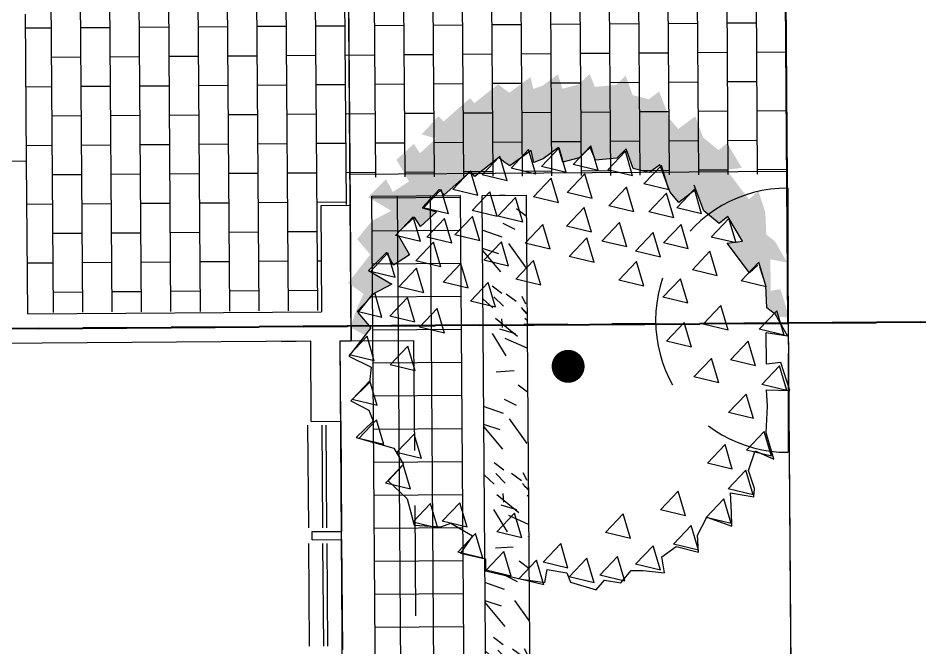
# Model space of a CAD drawing. Header units: feet. Extents: x 919634 to 928945, y 707022 to 708026.
# Drawn here: x 920769 to 920789.46, y 707350.63 to 707364.93 of the extents above; entities that cross this region are included whole.
import ezdxf

# ---------------------------------------------------------------- set-up
doc = ezdxf.new("R2010")
doc.units = ezdxf.units.FT
doc.header["$LTSCALE"] = 20
doc.header["$MEASUREMENT"] = 0
for name, pattern in [('HIDDEN2', [0.1875, 0.125, -0.0625]), ('Site Plan$0$HIDDEN2', [0.1875, 0.125, -0.0625]), ('Site Plan$0$PHANTOM2', [1.25, 0.625, -0.125, 0.125, -0.125, 0.125, -0.125])]:
    doc.linetypes.add(name, pattern=pattern)
for name, color, linetype in [('-u-site-utility clear zone', 252, 'HIDDEN2'), ('-u-site-xref', 7, 'Continuous'), ('LP-ANNO-LABL-SHRB', 2, 'Continuous'), ('Site Plan$0$-u-site-bldg_interior', 252, 'Continuous'), ('Site Plan$0$SP-BLDG-ROOF ABOVE', 4, 'Site Plan$0$HIDDEN2'), ('Site Plan$0$SP-LOT PAVERS', 254, 'Continuous'), ('x-Villa6-LP Block$0$L-002', 253, 'Continuous'), ('x-Villa6-LP Block$0$LK-TREE-013M', 253, 'Continuous'), ('x-Villa6-LP Block$0$LK-TREE-050M', 253, 'Continuous'), ('x-Villa6-LP Block$0$LK-TREE-TRNK', 253, 'Continuous'), ('x-Villa6-LP Block$0$LP-PATT-SHAR', 253, 'Continuous'), ('x-Villa6-LP Block$0$LP-SHAR-BRDR-CONT', 253, 'Continuous'), ('x-Villa6-LP Block$0$LP-TREE', 253, 'Continuous')]:
    doc.layers.add(name, color=color, linetype=linetype)
for name, color, linetype, lineweight in [('Site Plan$0$SP-LOT LINES', 252, 'Site Plan$0$PHANTOM2', 40), ('Site Plan$0$SP-SIDEWALK', 2, 'Continuous', 25), ('SP-BUILDING-FOOTPRINT', 1, 'Continuous', 25)]:
    doc.layers.add(name, color=color, linetype=linetype, lineweight=lineweight)
doc.layers.add('x-Villa6-LP Block$0$LK-TREE-SHAD', color=253, linetype='Continuous', plot=False)
doc.layers.get('-u-site-xref').off()

# ---------------------------------------------------------------- blocks, each defined once
blk = doc.blocks.new('Site Plan')
at = {"layer": 'Site Plan$0$SP-LOT PAVERS', "extrusion": (7.49369476447442e-08, 5.421449408350104e-10, 0.9999999999999972)}
h = blk.add_hatch(dxfattribs=at)
h.set_pattern_fill('AR-B816', color=256, scale=0.08333333333333331, angle=90.41450947818753)
h.set_pattern_definition([(90.41450947818744, (920786.6506486768, 707333.4907347276), (-0.6666492204798994, -0.004822994711523406), []), (180.4145094781875, (920786.6506486768, 707333.4907347276), (-0.6618262257683755, -0.6714722151914222), [0.6666666666666665, -0.6666666666666665])])
h.paths.add_polyline_path([(920776.5324040168, 707361.3156712375), (920776.5368498423, 707360.7011555437), (920775.8702006214, 707360.6963325494), (920775.887592157, 707358.2924208039), (920769.2210998543, 707358.2441909651), (920769.1427401142, 707369.0772408062), (920772.1426477801, 707369.0989441825), (920772.1474707772, 707368.4322946648), (920775.8140414879, 707368.4588214328), (920775.8314764411, 707366.0527459028), (920776.4980978996, 707366.0575686969), (920776.5034660479, 707365.3155666647), (920786.4198707282, 707365.3895753331), (920786.4488086973, 707361.3896799056)])
at = {"layer": 'Site Plan$0$-u-site-bldg_interior', "extrusion": (7.493694764474419e-08, 5.421449408350157e-10, 0.9999999999999972)}
for p, q in [((920776.4983074252, 707366.0286077781, 2.197323941631425e-06), (920776.5370593678, 707360.672194625, 2.197323941631478e-06)), ((920769.1961967146, 707361.6863801973, 2.746875946351858e-06), (920769.1720817412, 707365.0196262997, 2.746875946351826e-06)), ((920768.5295474943, 707361.6815572026, 2.796835218843645e-06), (920769.1961967146, 707361.6863801973, 2.746875946351858e-06)), ((920769.2213093801, 707358.2152300461, 2.746875946351892e-06), (920769.1961967146, 707361.6863801973, 2.746875946351858e-06)), ((920776.5370593678, 707360.672194625, 2.197323941631478e-06), (920775.8704101471, 707360.6673716303, 2.247283214131988e-06)), ((920775.8704101471, 707360.6673716303, 2.247283214131988e-06), (920775.8878016827, 707358.263459885, 2.247283214132011e-06)), ((920776.5370593678, 707360.672194625, 2.197323941631478e-06), (920776.5544510924, 707358.2682567352, 2.197323941631501e-06)), ((920776.5544510924, 707358.2682567352, 2.197323941631501e-06), (920776.5592741001, 707357.6016057185, 2.197323941631507e-06)), ((920769.2213093801, 707358.2152300461, 2.746875946351892e-06), (920775.8878016827, 707358.263459885, 2.247283214132011e-06)), ((920775.6426529306, 707357.5949999997, 2.266016315479787e-06), (920734.1437399744, 707357.2947685863, 5.375980951939179e-06)), ((920774.9768806169, 707357.5901833491, 2.315909871823484e-06), (920775.3101931674, 707357.5925954089, 2.290931138982175e-06)), ((920775.6558386029, 707355.7724181146, 2.266016324989005e-06), (920775.6426529306, 707357.5949999997, 2.266016315479787e-06)), ((920776.3093020242, 707357.5998229935, 2.216057052497201e-06), (920776.5592739139, 707357.6016314605, 2.197323941631507e-06)), ((920776.3224878234, 707355.7772411093, 2.216057052497219e-06), (920776.3093020242, 707357.5998229935, 2.216057052497201e-06)), ((920775.5731103247, 707355.6884840877, 2.272261234053751e-06), (920775.5899908062, 707353.355211816, 2.272261234053773e-06)), ((920775.6558386029, 707355.7724181146, 2.266016324989005e-06), (920776.3224878234, 707355.7772411093, 2.216057052497219e-06)), ((920775.8936254195, 707355.6908029122, 2.248241554039188e-06), (920775.910505901, 707353.3575306407, 2.248241554039211e-06)), ((920775.9862016473, 707355.6914726718, 2.241303810992765e-06), (920776.0030821288, 707353.3582004001, 2.241303810992788e-06)), ((920776.3224878234, 707355.7772411093, 2.216057052497219e-06), (920776.3405740536, 707353.2773065325, 2.216057052497243e-06)), ((920775.673924862, 707353.272483538, 2.266016322816744e-06), (920776.3405740536, 707353.2773065325, 2.216057052497243e-06)), ((920775.6752813294, 707353.0849884448, 2.266016322816746e-06), (920775.673924862, 707353.272483538, 2.266016322816744e-06)), ((920776.3419305208, 707353.0898114393, 2.216057052497245e-06), (920776.3405740536, 707353.2773065325, 2.216057052497243e-06)), ((920775.5925530221, 707353.0010544176, 2.272261234053777e-06), (920775.6094335036, 707350.667782146, 2.2722612340538e-06)), ((920775.6752813004, 707353.0849884446, 2.266016324989031e-06), (920776.3419305208, 707353.0898114393, 2.216057052497245e-06)), ((920775.9130681169, 707353.0033732422, 2.248241554039214e-06), (920775.9299485984, 707350.6701009707, 2.248241554039237e-06)), ((920776.0056443447, 707353.0040430017, 2.241303810992791e-06), (920776.0225248262, 707350.6707707301, 2.241303810992814e-06)), ((920776.3419305208, 707353.0898114393, 2.216057052497245e-06), (920776.360016751, 707350.5898768625, 2.21605705249727e-06))]:
    blk.add_line(p, q, dxfattribs=at)
at = {"layer": 'Site Plan$0$SP-BLDG-ROOF ABOVE', "extrusion": (7.493694764474419e-08, 5.421449408350157e-10, 0.9999999999999972)}
for p, q in [((920776.5592739139, 707357.6016314605, 2.197323941631507e-06), (920777.9778192069, 707357.6118941837, 2.091016923396637e-06)), ((920777.9778192069, 707357.6118941837, 2.091016923396637e-06), (920778.1104515507, 707339.2790421135, 2.091016923396815e-06))]:
    blk.add_line(p, q, dxfattribs=at)
at = {"layer": 'Site Plan$0$SP-LOT LINES', "ltscale": 0.4, "extrusion": (7.493694764474419e-08, 5.421449408350157e-10, 0.9999999999999972)}
for p, q in [((920809.4734781526, 707358.1730999744, 3.660344581600104e-07), (920719.4750383155, 707357.5219899362, 7.518793828609683e-06)), ((920719.4750383171, 707357.521989706, 7.518793828609683e-06), (920809.4734781543, 707358.1730997441, 3.660344581600104e-07))]:
    blk.add_line(p, q, dxfattribs=at)
at = {"layer": 'Site Plan$0$SP-SIDEWALK'}
for p, q in [((920786.4684632573, 707358.007772083, 1.530137539902141e-05), (920786.3738263603, 707371.2157663784, 1.530126627440908e-05)), ((920786.4767387636, 707358.0029820817), (920786.6557677202, 707333.7628028855))]:
    blk.add_line(p, q, dxfattribs=at)
at = {"layer": 'Site Plan$0$SP-SIDEWALK', "extrusion": (7.493694764474419e-08, 5.421449408350157e-10, 0.9999999999999972)}
blk.add_line((920776.5314436288, 707361.3852325357, 2.197358198063986e-06), (920786.4303343662, 707361.454585414, 1.455527941826771e-06), dxfattribs=at)
at = {"layer": 'Site Plan$0$SP-SIDEWALK', "extrusion": (7.493694764474419e-08, 5.421449408350098e-10, 0.9999999999999972), "elevation": 0.06939971881061716}
blk.add_lwpolyline([(920785.7848719062, 707453.004206562), (920786.6071925086, 707339.3405138953)], dxfattribs=at)
at = {"layer": 'Site Plan$0$SP-SIDEWALK', "extrusion": (7.493694764474419e-08, 5.421449408350157e-10, 0.9999999999999972), "elevation": 0.06938587248384431}
blk.add_lwpolyline([(920785.7868032975, 707453.0042205348), (920786.6091239, 707339.3405278681)], dxfattribs=at)
blk = doc.blocks.new('x-Villa6-LP Block$0$TREE-EVGR-001')
at = {"layer": 'x-Villa6-LP Block$0$LK-TREE-SHAD'}
blk.add_hatch(color=256, dxfattribs=at).paths.add_polyline_path([(0.1089706438699523, -0.4757895270687129), (0.1079324849648344, -0.5039278319806328), (0.1722425849569049, -0.4844509835266706), (0.1683450062939187, -0.4621619195394686), (0.2404502679496829, -0.4621619195394686), (0.2326551019482395, -0.5000324628521611), (0.2813748786129224, -0.4727648733296661), (0.29696520194031, -0.4532880220641289), (0.3476337679364576, -0.4513403360940913), (0.396264019304823, -0.4358758569983934), (0.3768656295975177, -0.4143343223446152), (0.4450733125903241, -0.3636945124281112), (0.4489708955910316, -0.3987528430191389), (0.5054858295816587, -0.3656421955865525), (0.4898955019165214, -0.3461653471325974), (0.5191273679153312, -0.3111070165415697), (0.5672549638759108, -0.2934702439136743), (0.5386152742434547, -0.2546241515265422), (0.5620007679100354, -0.2351473002610049), (0.624362074232863, -0.2117750798669817), (0.6068229572362327, -0.1884028594729728), (0.6165669125691693, -0.1513968457234967), (0.6613891018953666, -0.1358153635864312), (0.6399524018980287, -0.1143908291624314), (0.6360548188972928, -0.06569870240437581), (0.6652866848961025, -0.0540125922073571), (0.6419011912295218, -0.02869268865489971), (0.6321572402343065, 0.008313327906165568), (0.6652866848961025, 0.01805175213314669), (0.6399524018980287, 0.05311008272417439), (0.6321572402343065, 0.07453461714816001), (0.6594403125638735, 0.08037767224666226), (0.624362074232863, 0.1290697990047249), (0.6341060295657996, 0.1427035923601849), (0.6438499848987362, 0.1543897025571965), (0.600976584904032, 0.2089248844137614), (0.6126693295684618, 0.2186633086407426), (0.5600519742407926, 0.2790415455958168), (0.5717447189052223, 0.2907276557928284), (0.5308201125797325, 0.329681355512335), (0.5210761572468243, 0.2965707108913307), (0.4879467125850283, 0.3335767246408068), (0.5093834125823946, 0.3472105208078489), (0.4734964548200651, 0.3870622876876126), (0.4236366125929578, 0.3588966310048534), (0.4002511232641268, 0.3959026447543295), (0.4294829849251585, 0.4114841268913949), (0.3885583742619474, 0.4523855097693499), (0.3573777232693942, 0.3997980166943904), (0.3339922296028135, 0.4445947715123992), (0.2930676232773237, 0.4777054161333965), (0.2579893849463133, 0.448490140640871), (0.1936792849542428, 0.4991299505573892), (0.1683450062939187, 0.4644221308886216), (0.1332667679629083, 0.4805573219530999), (0.09234215729966877, 0.4952345814289103), (0.07460491585158024, 0.4613917906249796), (0.0909893849463117, 0.448490140640871), (0.1260676232773221, 0.4777054161333965), (0.1669922296028119, 0.4445947715123992), (0.1903777232693926, 0.3997980166943904), (0.2215583742619458, 0.4523855097693499), (0.2624829849251853, 0.4114841268913949), (0.2332511232641252, 0.3959026447543295), (0.2566366125929562, 0.3588966310048534), (0.3064964548200635, 0.3870622876876126), (0.342383412582393, 0.3472105208078489), (0.3209467125850267, 0.3335767246408068), (0.3540761572468227, 0.2965707108913307), (0.3638201125797593, 0.329681355512335), (0.4047447189052207, 0.2907276557928284), (0.3930519742408194, 0.2790415455958168), (0.4456693295684602, 0.2186633086407426), (0.4339765849040305, 0.2089248844137614), (0.4768499848987346, 0.1543897025571965), (0.4671060295657981, 0.1427035923601849), (0.4573620742328615, 0.1290697990047249), (0.4924403125638719, 0.08037767224666226), (0.4651572402343049, 0.07453461714816001), (0.4729524018980271, 0.05311008272417439), (0.498286684896101, 0.01805175213314669), (0.4651572402343049, 0.008313327906165568), (0.4749011912295202, -0.02869268865489971), (0.498286684896101, -0.0540125922073571), (0.4690548188972912, -0.06569870240437581), (0.4729524018980271, -0.1143908291624314), (0.494389101895365, -0.1358153635864312), (0.4495669125691677, -0.1513968457234967), (0.4398229572362311, -0.1884028594729728), (0.4573620742328615, -0.2117750798669817), (0.3950007679100338, -0.2351473002610049), (0.3716152742434531, -0.2546241515265422), (0.4002549638759092, -0.2934702439136743), (0.3521273679153296, -0.3111070165415697), (0.3228955019165198, -0.3461653471325974), (0.3384858295816571, -0.3656421955865525), (0.2819708955910301, -0.3987528430191389), (0.2780733125903225, -0.3636945124281112), (0.2098656295975161, -0.4143343223446152), (0.2292640193048214, -0.4358758569983934), (0.1806337679364844, -0.4513403360940913), (0.1299652019403084, -0.4532880220641289), (0.1143748786128924, -0.4727648733296661)])
at = {"layer": 'x-Villa6-LP Block$0$LK-TREE-013M'}
for p, q in [((0.01608767338453276, 0.4409001615718182), (0.03011885881846865, 0.4975208610826485)), ((0.07213823025793431, 0.4570591482962385), (0.03011885881846865, 0.4975208610826485)), ((-0.1749471218505789, 0.4208986820327283), (-0.160915936416643, 0.4775193815435586)), ((-0.1188965649771774, 0.4370576687571415), (-0.160915936416643, 0.4775193815435586)), ((-0.08579755074086393, 0.4354452148689205), (-0.07176636530692804, 0.4920659143797508)), ((-0.02974699386746238, 0.4516042015933337), (-0.07176636530692804, 0.4920659143797508)), ((0.1143341395054449, 0.4227169976003609), (0.1283653249393808, 0.4793376971111911)), ((0.1703846963788465, 0.4388759843247811), (0.1283653249393808, 0.4793376971111911)), ((-0.08579755074086393, 0.4354452148689205), (-0.02974699386746238, 0.4516042015933337)), ((0.01608767338453276, 0.4409001615718182), (0.07213823025793431, 0.4570591482962385)), ((-0.1749471218505789, 0.4208986820327283), (-0.1188965649771774, 0.4370576687571415)), ((0.1143341395054449, 0.4227169976003609), (0.1703846963788465, 0.4388759843247811)), ((0.205303089617388, 0.3918056246554613), (0.2193342750513523, 0.4484263241662916)), ((0.2613536464907895, 0.4079646113798816), (0.2193342750513523, 0.4484263241662916)), ((-0.2768323459759756, 0.3608942434154443), (-0.2628011605420113, 0.4175149429262746)), ((-0.2207817891025741, 0.3770532301398575), (-0.2628011605420113, 0.4175149429262746)), ((-0.207695943890883, 0.3354378171734425), (-0.1936647584569471, 0.3920585166842798)), ((-0.1516453870174814, 0.3515968038978627), (-0.1936647584569471, 0.3920585166842798)), ((-0.007564253644574137, 0.3481660261468846), (0.006466931789361752, 0.4047867256577149)), ((0.04848630322882741, 0.3643250128713049), (0.006466931789361752, 0.4047867256577149)), ((0.1034178654920197, 0.3481660261468846), (0.1174490509259556, 0.4047867256577149)), ((0.1594684223653928, 0.3643250128713049), (0.1174490509259556, 0.4047867256577149)), ((0.205303089617388, 0.3918056246554613), (0.2613536464907895, 0.4079646113798816)), ((0.2871751447181623, 0.3336195016058099), (0.3012063301520982, 0.3902402011166473)), ((0.3432257015915638, 0.3497784883302302), (0.3012063301520982, 0.3902402011166473)), ((-0.2768323459759756, 0.3608942434154443), (-0.2207817891025741, 0.3770532301398575)), ((0.1701956033239185, 0.3271660389251565), (0.1842267887578544, 0.3837867384359868)), ((0.22624616019732, 0.3433250256495768), (0.1842267887578544, 0.3837867384359868)), ((-0.3659819170856906, 0.2990714892305277), (-0.3519507316517547, 0.355692188741358)), ((-0.3099313602122891, 0.3152304759549409), (-0.3519507316517547, 0.355692188741358)), ((-0.207695943890883, 0.3354378171734425), (-0.1516453870174814, 0.3515968038978627)), ((-0.007564253644574137, 0.3481660261468846), (0.04848630322882741, 0.3643250128713049)), ((0.1034178654920197, 0.3481660261468846), (0.1594684223653928, 0.3643250128713049)), ((0.2871751447181623, 0.3336195016058099), (0.3432257015915638, 0.3497784883302302)), ((0.07794655946065632, 0.2808883252590633), (0.0919777448945922, 0.3375090247699006)), ((0.1339971163340579, 0.2970473119834764), (0.0919777448945922, 0.3375090247699006)), ((0.1701956033239185, 0.3271660389251565), (0.22624616019732, 0.3433250256495768)), ((0.2289550166464949, 0.2881615875296006), (0.2429862020804592, 0.3447822870404309)), ((0.2850055735198964, 0.3043205742540209), (0.2429862020804592, 0.3447822870404309)), ((-0.3659819170856906, 0.2990714892305277), (-0.3099313602122891, 0.3152304759549409)), ((0.2823669751465161, 0.262489606945266), (0.2963981605804804, 0.3191103064560963)), ((0.3384175320199176, 0.2786485936696792), (0.2963981605804804, 0.3191103064560963)), ((0.3490340307942859, 0.2699784235581433), (0.3630652162282217, 0.3265991230689735)), ((0.4050845876676874, 0.2861374102825565), (0.3630652162282217, 0.3265991230689735)), ((-0.3647756345556559, 0.2323072228889984), (-0.35074444912172, 0.2889279223998358)), ((-0.3087250776822543, 0.2484662096134116), (-0.35074444912172, 0.2889279223998358)), ((0.07794655946065632, 0.2808883252590633), (0.1339971163340579, 0.2970473119834764)), ((0.2289550166464949, 0.2881615875296006), (0.2850055735198964, 0.3043205742540209)), ((0.179831783586053, 0.2263388333446841), (0.1938629690199889, 0.2829595328555143)), ((0.2358823404594546, 0.2424978200691044), (0.1938629690199889, 0.2829595328555143)), ((0.2823669751465161, 0.262489606945266), (0.3384175320199176, 0.2786485936696792)), ((0.3490340307942859, 0.2699784235581433), (0.4050845876676874, 0.2861374102825565)), ((-0.4351183191707548, 0.1972457676722996), (-0.4210871337368189, 0.2538664671831299)), ((-0.3790677622973817, 0.2134047543967128), (-0.4210871337368189, 0.2538664671831299)), ((-0.3647756345556559, 0.2323072228889984), (-0.3087250776822543, 0.2484662096134116)), ((0.2871751447181623, 0.1990640832399322), (0.3012063301520982, 0.2556847827507625)), ((0.3432257015915638, 0.2152230699643525), (0.3012063301520982, 0.2556847827507625)), ((0.3908797478457871, 0.2027007226703148), (0.4049109332797229, 0.2593214221811593)), ((0.4469303047191886, 0.2188597093947351), (0.4049109332797229, 0.2593214221811593)), ((0.179831783586053, 0.2263388333446841), (0.2358823404594546, 0.2424978200691044)), ((-0.4351183191707548, 0.1972457676722996), (-0.3790677622973817, 0.2134047543967128)), ((0.1361666875323237, 0.1645160791597675), (0.1501978729662596, 0.2211367786705978)), ((0.1922172444057253, 0.1806750658841807), (0.1501978729662596, 0.2211367786705978)), ((0.2871751447181623, 0.1990640832399322), (0.3432257015915638, 0.2152230699643525)), ((0.3427669659111814, 0.1590072464141628), (0.3567981513451173, 0.2156279459250001)), ((0.3988175227845829, 0.175166233138583), (0.3567981513451173, 0.2156279459250001)), ((0.3908797478457871, 0.2027007226703148), (0.4469303047191886, 0.2188597093947351)), ((-0.4769470063782535, 0.133136656281394), (-0.4629158209443176, 0.1897573557922243)), ((-0.4208964495048519, 0.1492956430058143), (-0.4629158209443176, 0.1897573557922243)), ((0.2289550166464949, 0.1336046979197505), (0.2429862020804592, 0.1902253974305808)), ((0.2850055735198964, 0.1497636846441637), (0.2429862020804592, 0.1902253974305808)), ((0.4236285698860911, 0.1354230134873831), (0.437659755320027, 0.1920437129982133)), ((0.4796791267594926, 0.1515820002117962), (0.437659755320027, 0.1920437129982133)), ((-0.3896338441147975, 0.1081482716777487), (-0.3756026586808616, 0.1647689711885789)), ((-0.333583287241396, 0.1243072584021689), (-0.3756026586808616, 0.1647689711885789)), ((0.1361666875323237, 0.1645160791597675), (0.1922172444057253, 0.1806750658841807)), ((0.3427669659111814, 0.1590072464141628), (0.3988175227845829, 0.175166233138583)), ((-0.4769470063782535, 0.133136656281394), (-0.4208964495048519, 0.1492956430058143)), ((0.2289550166464949, 0.1336046979197505), (0.2850055735198964, 0.1497636846441637)), ((0.3290208617696635, 0.1008750011120867), (0.3430520472035994, 0.1574957006229312)), ((0.385071418643065, 0.117033987836507), (0.3430520472035994, 0.1574957006229312)), ((0.4236285698860911, 0.1354230134873831), (0.4796791267594926, 0.1515820002117962)), ((-0.3896338441147975, 0.1081482716777487), (-0.333583287241396, 0.1243072584021689)), ((0.4381836019040009, 0.06996362816719426), (0.4522147873379367, 0.1265843276780316)), ((0.4942341587774024, 0.08612261489160744), (0.4522147873379367, 0.1265843276780316)), ((-0.4969772052469068, 0.05905372646627427), (-0.4829460198129709, 0.1156744259771045)), ((-0.4409266483735053, 0.07521271319068745), (-0.4829460198129709, 0.1156744259771045)), ((0.1852899205927656, 0.06087204203390684), (0.1993211060267015, 0.1174927415447371)), ((0.2413404774661672, 0.07703102875832002), (0.1993211060267015, 0.1174927415447371)), ((0.3290208617696635, 0.1008750011120867), (0.385071418643065, 0.117033987836507)), ((0.2671619756935399, 0.03905224692717013), (0.2811931611274758, 0.0956729464380146)), ((0.3232125325669415, 0.05521123365159042), (0.2811931611274758, 0.0956729464380146)), ((0.4381836019040009, 0.06996362816719426), (0.4942341587774024, 0.08612261489160744)), ((-0.4969772052469068, 0.05905372646627427), (-0.4409266483735053, 0.07521271319068745)), ((0.1852899205927656, 0.06087204203390684), (0.2413404774661672, 0.07703102875832002)), ((0.3726859578233928, 0.0190507673880802), (0.3867171432573286, 0.07567146689891047)), ((0.4287365146967943, 0.03520975411250049), (0.3867171432573286, 0.07567146689891047)), ((-0.4596898562604395, 0.003783748969567569), (-0.4456586708265036, 0.06040444848039783)), ((-0.4036392993870379, 0.01994273569398075), (-0.4456586708265036, 0.06040444848039783)), ((0.2671619756935399, 0.03905224692717013), (0.3232125325669415, 0.05521123365159042)), ((0.4418223599084854, 0.0008676034166228419), (0.4558535453424213, 0.05748830292745311)), ((0.4978729167818869, 0.01702659014103602), (0.4558535453424213, 0.05748830292745311)), ((0.3726859578233928, 0.0190507673880802), (0.4287365146967943, 0.03520975411250049)), ((-0.4933384472424223, -0.05550020406539602), (-0.4793072618084864, 0.001120495445434244)), ((-0.4372878903690207, -0.03934121734097573), (-0.4793072618084864, 0.001120495445434244)), ((-0.4596898562604395, 0.003783748969567569), (-0.4036392993870379, 0.01994273569398075)), ((0.3053689347405566, -0.05550020406539602), (0.3194001201744925, 0.001120495445434244)), ((0.3614194916139581, -0.03934121734097573), (0.3194001201744925, 0.001120495445434244)), ((0.4418223599084854, 0.0008676034166228419), (0.4978729167818869, 0.01702659014103602)), ((0.236232532655464, -0.06095515076829372), (0.2502637180893998, -0.004334451257463456)), ((0.2922830895288655, -0.04479616404388054), (0.2502637180893998, -0.004334451257463456)), ((0.3817828528345899, -0.05731851963302859), (0.3958140382685258, -0.0006978201221983227)), ((0.4378334097079914, -0.0411595329086083), (0.3958140382685258, -0.0006978201221983227)), ((0.4454611179129699, -0.07186505246922081), (0.4594923033469058, -0.01524435295839055)), ((0.5015116747863715, -0.05570606574480053), (0.4594923033469058, -0.01524435295839055)), ((-0.4933384472424223, -0.05550020406539602), (-0.4372878903690207, -0.03934121734097573)), ((0.3053689347405566, -0.05550020406539602), (0.3614194916139581, -0.03934121734097573)), ((0.236232532655464, -0.06095515076829372), (0.2922830895288655, -0.04479616404388054)), ((0.3817828528345899, -0.05731851963302859), (0.4378334097079914, -0.0411595329086083)), ((0.4454611179129699, -0.07186505246922081), (0.5015116747863715, -0.05570606574480053)), ((-0.4898898862905128, -0.1255692016943044), (-0.4758587008565769, -0.06894850218347415)), ((-0.4338393294171112, -0.1094102149698841), (-0.4758587008565769, -0.06894850218347415)), ((0.2708007336979961, -0.1355061222217699), (0.2848319191319604, -0.07888542271093968)), ((0.3268512905713976, -0.1193471354973568), (0.2848319191319604, -0.07888542271093968)), ((-0.3932726021192536, -0.1391427616521668), (-0.3792414166853462, -0.0825220621413294)), ((-0.3372220452458805, -0.1229837749277465), (-0.3792414166853462, -0.0825220621413294)), ((0.3508534097965423, -0.1518709706255947), (0.3648845952304782, -0.09525027111476447)), ((0.4069039666699155, -0.1357119839011816), (0.3648845952304782, -0.09525027111476447)), ((0.4327254648972882, -0.1500526550579622), (0.4467566503312241, -0.0934319555471319)), ((0.4887760217706898, -0.133893668333549), (0.4467566503312241, -0.0934319555471319)), ((-0.4898898862905128, -0.1255692016943044), (-0.4338393294171112, -0.1094102149698841)), ((-0.3932726021192536, -0.1391427616521668), (-0.3372220452458805, -0.1229837749277465)), ((0.1816511625882811, -0.1736907657323314), (0.1956823480222454, -0.1170700662214941)), ((0.2377017194616826, -0.1575317790079112), (0.1956823480222454, -0.1170700662214941)), ((0.2708007336979961, -0.1355061222217699), (0.3268512905713976, -0.1193471354973568)), ((0.3508534097965423, -0.1518709706255947), (0.4069039666699155, -0.1357119839011816)), ((0.4327254648972882, -0.1500526550579622), (0.4887760217706898, -0.133893668333549)), ((-0.4660477622088308, -0.206420462539981), (-0.4520165767748949, -0.1497997630291508)), ((-0.4099972053354293, -0.1902614758155607), (-0.4520165767748949, -0.1497997630291508)), ((0.1816511625882811, -0.1736907657323314), (0.2377017194616826, -0.1575317790079112)), ((0.2471488066688892, -0.2118754092428787), (0.2611799921028251, -0.1552547097320485)), ((0.3031993635422907, -0.1957164225184655), (0.2611799921028251, -0.1552547097320485)), ((0.3999766428569842, -0.2318768970771004), (0.4140078282909201, -0.1752561975662701)), ((0.4560271997303857, -0.2157179103526801), (0.4140078282909201, -0.1752561975662701)), ((-0.4660477622088308, -0.206420462539981), (-0.4099972053354293, -0.1902614758155607)), ((0.2471488066688892, -0.2118754092428787), (0.3031993635422907, -0.1957164225184655)), ((0.3362983777786042, -0.2427867904829029), (0.3503295632125685, -0.1861660909720655)), ((0.3923489346520057, -0.2266278037584897), (0.3503295632125685, -0.1861660909720655)), ((-0.3423299900565837, -0.2646065855896325), (-0.3282988046226194, -0.2079858860788022)), ((-0.2862794331831822, -0.2484475988652122), (-0.3282988046226194, -0.2079858860788022)), ((0.04155897941589615, -0.2809714339934573), (0.05559016484980361, -0.224350734482627)), ((0.09760953628926927, -0.264812447269037), (0.05559016484980361, -0.224350734482627)), ((0.1416248245390364, -0.273698171722927), (0.1556560099729722, -0.2170774722120825)), ((0.1976753814124379, -0.2575391849985067), (0.1556560099729722, -0.2170774722120825)), ((0.2653425966912835, -0.2755164872905596), (0.2793737821252193, -0.2188957877797222)), ((0.321393153564685, -0.2593575005661393), (0.2793737821252193, -0.2188957877797222)), ((0.3999766428569842, -0.2318768970771004), (0.4560271997303857, -0.2157179103526801)), ((-0.4205632871528451, -0.2936996512620169), (-0.4065321017189092, -0.2370789517511867)), ((-0.364512730279472, -0.2775406645375966), (-0.4065321017189092, -0.2370789517511867)), ((0.3362983777786042, -0.2427867904829029), (0.3923489346520057, -0.2266278037584897)), ((-0.3423299900565837, -0.2646065855896325), (-0.2862794331831822, -0.2484475988652122)), ((0.04155897941589615, -0.2809714339934573), (0.09760953628926927, -0.264812447269037)), ((0.1416248245390364, -0.273698171722927), (0.1976753814124379, -0.2575391849985067)), ((0.2653425966912835, -0.2755164872905596), (0.321393153564685, -0.2593575005661393)), ((0.3453952727898013, -0.3064278685305766), (0.3594264582237372, -0.2498071690197463)), ((0.4014458296632029, -0.2902688818061563), (0.3594264582237372, -0.2498071690197463)), ((-0.4205632871528451, -0.2936996512620169), (-0.364512730279472, -0.2775406645375966)), ((-0.04031307568487819, -0.3427941881783738), (-0.0262818902509423, -0.2861734886675436)), ((0.01573748118852336, -0.3266352014539535), (-0.0262818902509423, -0.2861734886675436)), ((0.2034837106151599, -0.3409758726107412), (0.2175148960490958, -0.284355173099911)), ((0.2595342674885615, -0.324816885886321), (0.2175148960490958, -0.284355173099911)), ((0.3453952727898013, -0.3064278685305766), (0.4014458296632029, -0.2902688818061563)), ((-0.360523780078978, -0.3682506227154931), (-0.3464925946450137, -0.3116299232046629)), ((-0.3044732232055765, -0.3520916359910728), (-0.3464925946450137, -0.3116299232046629)), ((-0.2368060079267025, -0.3718872538507583), (-0.2227748224927666, -0.315266554339928)), ((-0.1807554510533009, -0.3557282671263451), (-0.2227748224927666, -0.315266554339928)), ((-0.04031307568487819, -0.3427941881783738), (0.01573748118852336, -0.3266352014539535)), ((0.0797659384629128, -0.364613991580228), (0.09379712389684869, -0.3079932920693906)), ((0.1358164953362859, -0.3484550048558077), (0.09379712389684869, -0.3079932920693906)), ((0.2034837106151599, -0.3409758726107412), (0.2595342674885615, -0.324816885886321)), ((0.2780782497069652, -0.3846154711193179), (0.292109435140901, -0.3279947716084877)), ((0.3341288065803667, -0.3684564843948976), (0.292109435140901, -0.3279947716084877)), ((0.0797659384629128, -0.364613991580228), (0.1358164953362859, -0.3484550048558077)), ((-0.360523780078978, -0.3682506227154931), (-0.3044732232055765, -0.3520916359910728)), ((-0.2957471033798527, -0.4187691509456783), (-0.2817159179459168, -0.3621484514348481)), ((-0.2396965465064511, -0.4026101642212581), (-0.2817159179459168, -0.3621484514348481)), ((-0.2368060079267025, -0.3718872538507583), (-0.1807554510533009, -0.3557282671263451)), ((-0.1221851307856525, -0.4209817990622398), (-0.1081539453516882, -0.3643610995514024)), ((-0.06613457391225097, -0.4048228123378266), (-0.1081539453516882, -0.3643610995514024)), ((0.2780782497069652, -0.3846154711193179), (0.3341288065803667, -0.3684564843948976)), ((-0.002106116637861533, -0.4264367457651446), (0.01192506879607436, -0.3698160462543072)), ((0.05394444023554001, -0.4102777590407243), (0.01192506879607436, -0.3698160462543072)), ((-0.2957471033798527, -0.4187691509456783), (-0.2396965465064511, -0.4026101642212581)), ((-0.207695943890883, -0.4609847581404267), (-0.1936647584569471, -0.4043640586295965)), ((-0.1516453870174814, -0.4448257714160135), (-0.1936647584569471, -0.4043640586295965)), ((-0.1221851307856525, -0.4209817990622398), (-0.06613457391225097, -0.4048228123378266)), ((-0.002106116637861533, -0.4264367457651446), (0.05394444023554001, -0.4102777590407243)), ((0.1780124045838249, -0.4518931720071393), (0.1920435900177608, -0.3952724724963019)), ((0.2340629614571981, -0.4357341852827261), (0.1920435900177608, -0.3952724724963019)), ((-0.207695943890883, -0.4609847581404267), (-0.1516453870174814, -0.4448257714160135)), ((-0.05850686570727248, -0.4973510860833557), (-0.04447568027333659, -0.4407303865725112)), ((-0.002456308833870935, -0.4811920993589354), (-0.04447568027333659, -0.4407303865725112)), ((0.06703028544723111, -0.4918961310853263), (0.081061470881167, -0.435275431574496)), ((0.1230808423206327, -0.475737144360906), (0.081061470881167, -0.435275431574496)), ((0.1780124045838249, -0.4518931720071393), (0.2340629614571981, -0.4357341852827261)), ((-0.05850686570727248, -0.4973510860833557), (-0.002456308833870935, -0.4811920993589354)), ((0.06703028544723111, -0.4918961310853263), (0.1230808423206327, -0.475737144360906))]:
    blk.add_line(p, q, dxfattribs=at)
at = {"layer": 'x-Villa6-LP Block$0$LK-TREE-050M'}
for points in [[(0.3014588019191535, 0.384216534557325), (0.2566366125929562, 0.3588966310048534), (0.2332511232641252, 0.3959026447543295), (0.2624829849251853, 0.4114841268913949), (0.2215583742619458, 0.4523855097693499), (0.1903777232693926, 0.3997980166943904), (0.1669922296028119, 0.4445947715123992), (0.1260676232773221, 0.4777054161333965), (0.0909893849463117, 0.448490140640871), (0.02667928495424121, 0.4991299505573892), (0.001345006293917095, 0.448490140640871), (-0.03373323203709333, 0.4523855097693499), (-0.0746578427003044, 0.4952345814289103), (-0.0960945426976707, 0.4543331957393804), (-0.1214288213580232, 0.4445947715123992), (-0.1584558490205268, 0.4835484712318987), (-0.1837901320186006, 0.3978503307243599), (-0.2208171596811042, 0.3764257963003672), (-0.2578441873435793, 0.4114841268913949), (-0.2987687936690691, 0.3686350552318345), (-0.359181310660432, 0.3530535759063511), (-0.3630788936611395, 0.2926753389512768), (-0.3552837319974458, 0.2693031185572607), (-0.3845155936585058, 0.220610994610773), (-0.4234914106525025, 0.247878584133268), (-0.4371329489861466, 0.1913957191182476), (-0.4644160213157136, 0.1913957191182476), (-0.4839039319815868, 0.1095929477391877), (-0.4916990936452805, 0.05700545185264616), (-0.4624672319842205, 0.05116239675413681), (-0.4702623936479426, 0.006365641936127986), (-0.4916990936452805, -0.001425099132404739), (-0.5092382106419393, -0.05985564730586646), (-0.487801510644573, -0.07933249857140368), (-0.4936478829767736, -0.116338515132469), (-0.4663648106472067, -0.1397107355264779), (-0.4663648106472067, -0.1669783250489729), (-0.4722111829794073, -0.2156704489954677), (-0.4351841596546535, -0.2098273938969584), (-0.4117986659880728, -0.2429380413295377), (-0.4254402043217169, -0.2935778512460558), (-0.3864643873277203, -0.2916301652760183), (-0.3455397766645092, -0.313054699700011), (-0.3669764766618755, -0.3695375675266064), (-0.3357958213315726, -0.3695375675266064), (-0.2909736320053753, -0.367589881556583), (-0.3007175873383119, -0.4201773774431246), (-0.2812296766724387, -0.422125060601573), (-0.2403050660092276, -0.4084912672461201), (-0.1954828766830303, -0.4240727465715963), (-0.2149707873488751, -0.4669218182311567), (-0.1545582660197908, -0.4493926529356429), (-0.0941457490284563, -0.4532880220641289), (-0.05711872136595275, -0.4513403360940913), (-0.05906751503516716, -0.5039278319806328), (0.005242584956903329, -0.4844509835266706), (0.001345006293917095, -0.4513403360940913), (0.07345026794968135, -0.4513403360940913), (0.06565510194823787, -0.5000324628521611), (0.1143748786128924, -0.4727648733296661), (0.1299652019403084, -0.4532880220641289), (0.1806337679364844, -0.4513403360940913), (0.2235071679311886, -0.4377065427386384)], [(0.39889834657302, -0.2916301652760183), (0.3716152742434531, -0.2546241515265422), (0.3950007679100338, -0.2351473002610049), (0.4573620742328615, -0.2117750798669817), (0.4398229572362311, -0.1884028594729728), (0.4495669125691677, -0.1513968457234967), (0.494389101895365, -0.1358153635864312), (0.4729524018980271, -0.1143908291624314), (0.4690548188972912, -0.06569870240437581), (0.498286684896101, -0.0540125922073571), (0.4749011912295202, -0.02869268865489971), (0.4651572402343049, 0.008313327906165568), (0.498286684896101, 0.01805175213314669), (0.4729524018980271, 0.05311008272417439), (0.4651572402343049, 0.07453461714816001), (0.4924403125638719, 0.08037767224666226), (0.4573620742328615, 0.1290697990047249), (0.4671060295657981, 0.1427035923601849), (0.4768499848987346, 0.1543897025571965), (0.4339765849040305, 0.2089248844137614), (0.4456693295684602, 0.2186633086407426), (0.3930519742408194, 0.2790415455958168), (0.4047447189052207, 0.2907276557928284), (0.3638201125797593, 0.329681355512335), (0.3540761572468227, 0.2965707108913307), (0.3209467125850267, 0.3335767246408068), (0.342383412582393, 0.3472105208078489), (0.3073051742513826, 0.3861642205273483)], [(0.2274047465941749, -0.4338111707985775), (0.2098656295975161, -0.4143343223446152), (0.2780733125903225, -0.3636945124281112), (0.2819708955910301, -0.3987528430191389), (0.3384858295816571, -0.3656421955865525), (0.3228955019165198, -0.3461653471325974), (0.3521273679153296, -0.3111070165415697), (0.410591095575171, -0.2896824793059949)]]:
    blk.add_lwpolyline(points, dxfattribs=at)
at = {"layer": 'x-Villa6-LP Block$0$LK-TREE-TRNK', "const_width": 0.03749999999999999}
blk.add_lwpolyline([(-0.007023873626593513, -0.01738469727311553, 1), (0.007023873626508248, 0.01738469727314396, 1)], format="xyb", close=True, dxfattribs=at)
blk = doc.blocks.new('x-Villa6-LP Block', base_point=(60.56777102686465, 154.948772139498, 6.35512269888012e-07))
at = {"layer": 'x-Villa6-LP Block$0$LP-PATT-SHAR'}
h = blk.add_hatch(dxfattribs=at)
h.set_pattern_fill('ANSI37', color=256, scale=6, angle=45)
h.set_pattern_definition([(90, (66.81860339548439, 162.3670482701855), (-0.7500000000000001, -8.673617379884035e-19), []), (180, (66.81860339548439, 162.3670482701855), (-5.464378949326942e-17, -0.75), [])])
h.paths.add_polyline_path([(66.81860339536797, 162.3678366929526), (66.8207992251264, 164.3678366929526), (82.18420799670275, 164.3670482701855), (82.18420799670275, 162.3670482701855)])
h = blk.add_hatch(dxfattribs=at)
h.set_pattern_fill('LAFX-C235-MULCH', color=256, scale=4, pattern_type=2)
h.set_pattern_definition([(4.23639479906, (922375.614484788, 708259.5411276674), (-55.99999999996308, -3.999999999998226), [0.196788, -108.099101158]), (11.88865803960001, (922378.0421647881, 708261.5690476677), (-19.99999999998795, -3.999999999987125), [0.2822600000000001, -77.38369009040001]), (18.75865034779998, (922374.451488788, 708261.0893276675), (-12.00135249324568, -3.99594023142041), [0.40684, -210.8370881116]), (26.56505117709998, (922374.625936788, 708259.9118076673), (3.99999999999884, 4.000000000001912), [0.195036, -8.74923497568]), (29.29136217100001, (922374.545964788, 708260.5369676674), (-99.99999999996487, -56.00000000001631), [0.34172, -187.7008469828]), (30.57922687249996, (922378.194804788, 708262.3541676673), (-67.99999999995879, -39.99999999999294), [0.18574, -102.0297179592]), (30.96375653209998, (922377.3080447881, 708260.3043276673), (-7.999999999990194, -3.99999999999663), [0.5933599999999999, -22.7304477954]), (31.6075022462, (922378.049444788, 708261.1547276675), (-20.00000000002493, -11.9999999999917), [0.2219, -60.8354494424]), (33.69006752600001, (922376.6175247881, 708258.5743876674), (-7.999999999996396, -3.999999999999507), [0.262072, -14.16013209604]), (34.69515353119998, (922377.039124788, 708262.1578076674), (-11.99999999999839, -7.999999999988334), [0.3447799999999999, -62.90077335639998]), (35.18874313199998, (922376.050564788, 708258.1746116673), (-107.9704025626283, -76.04204212472915), [0.69372, -214.6014234584]), (35.7538872544, (922377.7732447879, 708259.9190876674), (-28.00000000002642, -19.99999999999163), [0.44784, -122.7755438572]), (36.41637851989999, (922375.2946447879, 708259.7010076673), (-76.01414970793456, -55.98079174272708), [0.5509599999999999, -208.255153236]), (36.86989764579999, (922374.7640391879, 708261.7507676672), (-12.00000000000615, -7.999999999990781), [0.145372, -19.85462805224]), (37.1847064532, (922374.836724788, 708261.2201676675), (-15.99999999999958, -11.99999999998536), [0.26458, -145.3376168468]), (38.99099404249998, (922376.2686447881, 708260.4569676676), (-20.0000000000038, -15.99999999999983), [0.1963880000000001, -107.877662002]), (39.61068823999997, (922375.9270047881, 708261.5908476674), (-91.99999999997937, -75.99999999991098), [0.82084, -149.7514050452]), (40.50284838529998, (922377.6932847879, 708261.2710476675), (-135.9659065597899, -116.0399597267622), [0.45884, -215.1704678476]), (41.34777721970001, (922374.844004788, 708260.7041676674), (-31.99999999991817, -27.9999999999343), [0.24204, -132.9645501448]), (42.58049078329999, (922378.1294047879, 708258.6107276675), (-47.99999999992922, -43.99999999986755), [0.365244, -200.632269924]), (42.84703721089998, (922375.265564788, 708260.9294076673), (-107.9619766122515, -100.0410496043131), [0.68404, -222.9227381596]), (43.3634229584, (922376.1886847881, 708261.2855676677), (-68.00000000007915, -64.00000000011225), [0.359924, -98.67542319200001]), (43.95837332399998, (922376.472164788, 708261.0457276673), (-107.9999999998423, -103.9999999998839), [0.5654399999999999, -155.023745074]), (44.02897806889997, (922375.7234847881, 708261.7943676674), (-116.0000000001742, -112.0000000000871), [0.303284, -166.5978840112]), (44.11859600339999, (922374.567804788, 708258.4871676675), (-123.9413914751457, -120.0605325627017), [0.6684, -177.5451185268]), (45.9093804492, (922377.169964788, 708260.6459276677), (120.0000000000683, 124.0000000000745), [0.32384, -177.8895149972]), (46.19348942400001, (922377.7078047879, 708260.7985676675), (88.04075343188468, 91.96100116411901), [0.49352, -132.4726452916]), (46.4943335913, (922378.456484788, 708261.9179276676), (71.96612476155346, 76.03207801210894), [0.5912799999999998, -109.7536501416]), (47.29061004259997, (922378.1948047881, 708260.4496876675), (44.00000000004976, 47.99999999998923), [0.51436, -70.252845592]), (47.29061004259997, (922374.676804788, 708261.6561676675), (44.00000000004976, 47.99999999998923), [0.1286, -70.6386294368]), (47.81555668419998, (922375.614484788, 708260.7622476673), (76.0000000000326, 84.00000000000308), [0.3139000000000001, -172.4286839816]), (48.6913859865, (922376.959164788, 708258.5016996673), (27.99999999997342, 32.00000000002454), [0.63864, -175.0884164632]), (48.945186229, (922375.229244788, 708261.7870876676), (80.00000000014167, 92.00000000004077), [0.2988080000000001, -164.139629128]), (49.28915332879996, (922375.1565247881, 708258.6834076674), (23.98960873812288, 28.00890345213219), [0.41232, -189.6192475584]), (50.5275401517, (922374.7640391879, 708260.2316076678), (35.99999999987129, 43.9999999999118), [0.6402800000000002, -87.45056517160002]), (50.59933933650001, (922377.1190447881, 708259.8245676676), (35.999999999971, 43.99999999993226), [0.2633799999999999, -144.6779873448]), (51.66665989089997, (922378.4274047881, 708259.3230476674), (59.9999999999058, 75.99999999987719), [0.398448, -218.8730720772]), (52.12501634889999, (922376.464884788, 708260.2025676674), (12.00000000000035, 15.99999999999941), [0.165748, -45.44126748160001]), (52.5238204386, (922375.556324788, 708261.5763276672), (52.00000000003288, 67.99999999994802), [0.274768, -150.9336970072]), (52.74471054639998, (922375.8252447881, 708259.1631276676), (12.00571148050184, 15.99571479635884), [0.64836, -124.9541741904]), (52.853313302, (922377.678764788, 708259.1413276676), (11.99999999998811, 15.99999999999677), [0.300924, -165.3010089128]), (52.853313302, (922374.5677887881, 708259.0904476674), (11.99999999998811, 15.99999999999677), [0.6018399999999999, -165.0000854696]), (53.42696902149997, (922376.871924788, 708261.9324876677), (80.00000000000671, 108.0000000000848), [0.280572, -154.1215008996]), (55.0079798014, (922378.2166047881, 708259.8827276673), (8.000000000000007, 11.99999999998184), [0.2661719999999998, -48.56004884799998]), (55.58163552089999, (922376.9010047881, 708260.2534476676), (51.97263882129675, 76.0187135771123), [0.4758, -169.2769596504]), (55.88552705469999, (922377.046364788, 708261.0675276675), (7.999999999982266, 11.99999999999247), [0.54432, -149.2288414084]), (56.30993247399999, (922376.3704047881, 708258.9959676677), (3.999999999999508, 7.999999999996394), [0.7338, -13.68840068556]), (56.30993247399999, (922375.4545647879, 708259.3012476674), (3.999999999999508, 7.999999999996394), [0.28828, -14.13392479544]), (56.59217541029997, (922377.9694847881, 708262.0124476674), (108.0552685508548, 163.9635902827126), [0.40924, -210.3797519764]), (57.1442780496, (922374.400608788, 708259.5629276676), (36.02656141108064, 55.98291590184689), [0.41532, -147.1516050132]), (57.99461679189999, (922375.723484788, 708258.5525796675), (11.99999999999397, 19.99999999998042), [0.4114399999999999, -37.32449366455998]), (60.708637829, (922376.791964788, 708258.2036876675), (56.00000000001633, 99.99999999996488), [0.3417, -187.7008469828]), (62.81888891449999, (922376.130524788, 708260.1880076673), (4.000000000003782, 7.999999999999432), [0.302324, -166.0707500204]), (65.17945866449996, (922377.555164788, 708261.8743276676), (23.98016984858512, 52.00914779172929), [0.64068, -237.3845405396]), (66.25050550709999, (922375.9415647881, 708258.9014876672), (27.99999999999469, 63.99999999988719), [0.397056, -108.8549478608]), (68.1985905136, (922375.9996847879, 708260.5150876675), (4.000000000010463, 11.999999999997), [0.5479999999999999, -20.99266290064]), (68.45902408149998, (922376.450364788, 708261.5326876672), (51.99999999990813, 132.0000000000264), [0.296948, -163.116638836]), (69.1022345012, (922375.1420047879, 708259.3012476674), (31.96079913338266, 84.01492319077363), [0.42792, -145.1742755116]), (69.22774531799999, (922378.3474447881, 708259.1122476676), (11.99999999996874, 31.99999999999514), [0.225444, -123.83905563]), (70.34617594189996, (922376.901004788, 708259.2140076674), (4.000000000006307, 11.99999999998665), [0.6483199999999999, -58.81594217839999]), (70.97439396239997, (922377.5333647879, 708258.7197676672), (4.000000000009033, 12.00000000000449), [0.44592, -122.2569542368]), (71.56505117709997, (922375.4182047881, 708260.1734876673), (-1.536330090923244e-12, 4.000000000002049), [0.6205999999999995, -12.02850691587999]), (72.97947438849997, (922377.446164788, 708259.2939676674), (43.99999999994676, 144.0000000000047), [0.3724759999999998, -204.6055718795999]), (74.84593194969999, (922375.425484788, 708262.0124476677), (39.99999999994553, 147.9999999999274), [0.361464, -198.555606126]), (78.69006752600002, (922375.0402447879, 708258.1019276675), (-6.269464114527779e-13, 4.000000000000169), [0.593, -19.80307453568]), (79.91940201249999, (922378.1003247881, 708259.2285676672), (11.99999999994069, 67.99999999995808), [0.6644399999999998, -182.1578872004]), (93.06648550109996, (922376.486684788, 708259.7955276674), (3.963425912546002, -76.00191612744558), [0.4076399999999998, -147.8084333903999])])
h.paths.add_polyline_path([(82.18420799670275, 161.8670482703019), (82.18420799670275, 160.8670482701855), (66.87792154110502, 160.8678366928361), (66.88124602730386, 161.8678366929526)])
at = {"layer": 'x-Villa6-LP Block$0$L-002'}
blk.add_lwpolyline([(82.18420799670275, 161.8670482703019), (82.18420799670275, 160.8670482701855), (66.87792154110502, 160.8678366928361), (66.88124602730386, 161.8678366929526)], close=True, dxfattribs=at)
at = {"layer": 'x-Villa6-LP Block$0$LP-SHAR-BRDR-CONT'}
blk.add_lwpolyline([(66.81860339536797, 162.3678366929526), (66.8207992251264, 164.3678366929526), (82.18420799670275, 164.3670482701855), (82.18420799670275, 162.3670482701855)], close=True, dxfattribs=at)
at = {"layer": 'x-Villa6-LP Block$0$LP-TREE', "xscale": 9.969515389928139, "yscale": 9.969515389928139, "zscale": 9.553646090099173}
blk.add_blockref('x-Villa6-LP Block$0$TREE-EVGR-001', (78.29019100649748, 159.9430700038793), dxfattribs=at)
blk = doc.blocks.new('A$C2b7dc3a7')
at = {"layer": '-u-site-utility clear zone'}
blk.add_lwpolyline([(-3, 5.684341886080801e-14), (2.999990343749232, 0.007611662847921252)], dxfattribs=at)
blk.add_arc((0, 5.684341886080801e-14), 3, 179.8546277919402, 0.1453722080597722, dxfattribs=at)

msp = doc.modelspace()

# ---------------------------------------------------------------- block references
at = {"layer": '-u-site-xref'}
msp.add_blockref('Site Plan', (0, 0), dxfattribs=at)

# ---------------------------------------------------------------- next in the draw order: linework, layer by layer
at = {"layer": 'SP-BUILDING-FOOTPRINT', "extrusion": (7.493694764474419e-08, 5.421449408350157e-10, 0.9999999999999972), "elevation": 0.0693868526758077}
msp.add_lwpolyline([(920733.6140076591, 707338.9571250868), (920777.1105804819, 707339.2718089328), (920777.0562115078, 707346.5108242589), (920776.3895622874, 707346.5060012642), (920776.3093020217, 707357.5998229937), (920776.5592740977, 707357.6016057185), (920776.4760772367, 707369.1013327292), (920769.1429496376, 707369.0482798874), (920769.0935139419, 707375.8814343975), (920773.0934167345, 707375.9104839211), (920772.9391260917, 707397.2370129577), (920777.5223347144, 707397.2701710119), (920777.4848735553, 707402.4482243333), (920777.8182148988, 707402.4506345384), (920777.7701516576, 707409.094084138), (920781.4365897869, 707409.1321325252), (920781.3871541112, 707415.9652842628), (920773.4707308369, 707415.907574531), (920773.4687908952, 707416.2435803235), (920770.8016899577, 707416.224284698), (920770.7214015259, 707427.3220025051), (920775.9712636868, 707427.3599835852), (920775.9237145878, 707433.932366867), (920777.2570259915, 707433.9420130138), (920777.2195648196, 707439.1200681087), (920777.5528783908, 707439.1224795261), (920777.5048428901, 707445.7659279131), (920781.1712810192, 707445.8039763003), (920781.1218453435, 707452.6371280379), (920773.2054351094, 707452.577615909), (920773.2029911934, 707452.9154217918), (920732.7874060686, 707452.6207870122), (920732.9200464034, 707434.2879340545), (920730.9201019803, 707434.2734642224), (920731.0576017064, 707415.2678275383), (920733.0575302129, 707415.2822955126), (920733.339631003, 707376.2894532981), (920731.3396827978, 707376.2749843101), (920731.4771342998, 707357.2754765438), (920733.4770854505, 707357.2899455532), (920733.6140076591, 707338.9571250868)], dxfattribs=at)

# ---------------------------------------------------------------- next in the draw order: block references
at = {"layer": '-u-site-xref', "rotation": 90.42714286982422}
msp.add_blockref('x-Villa6-LP Block', (920786.6086423583, 707339.3391293405), dxfattribs=at)
at = {"layer": 'LP-ANNO-LABL-SHRB', "rotation": 270}
msp.add_blockref('A$C2b7dc3a7', (920786.4662874859, 707358.0715534933, 1.827943184951159e-06), dxfattribs=at)

doc.saveas('drawing.dxf')
